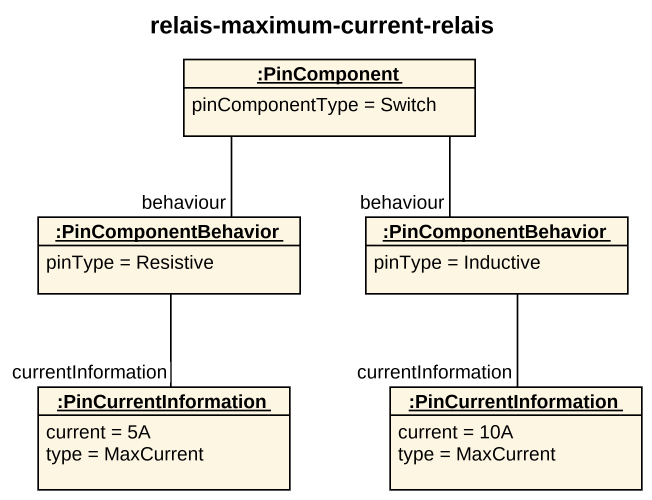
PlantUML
@startuml
title relais-maximum-current-relais
hide circle
hide empty members
object ":PinComponent" as PinComponent {
  pinComponentType = Switch
}
object ":PinComponentBehavior" as PinComponentBehavior {
  pinType = Resistive
}
object ":PinComponentBehavior" as PinComponentBehavior_2 {
  pinType = Inductive
}
object ":PinCurrentInformation" as PinCurrentInformation {
  current = 5A
  type = MaxCurrent
}
object ":PinCurrentInformation" as PinCurrentInformation_2 {
  current = 10A
  type = MaxCurrent
}
PinComponent -- PinComponentBehavior : behaviour
PinComponent -- PinComponentBehavior_2 : behaviour
PinComponentBehavior -- PinCurrentInformation : currentInformation
PinComponentBehavior_2 -- PinCurrentInformation_2 : currentInformation
@enduml
